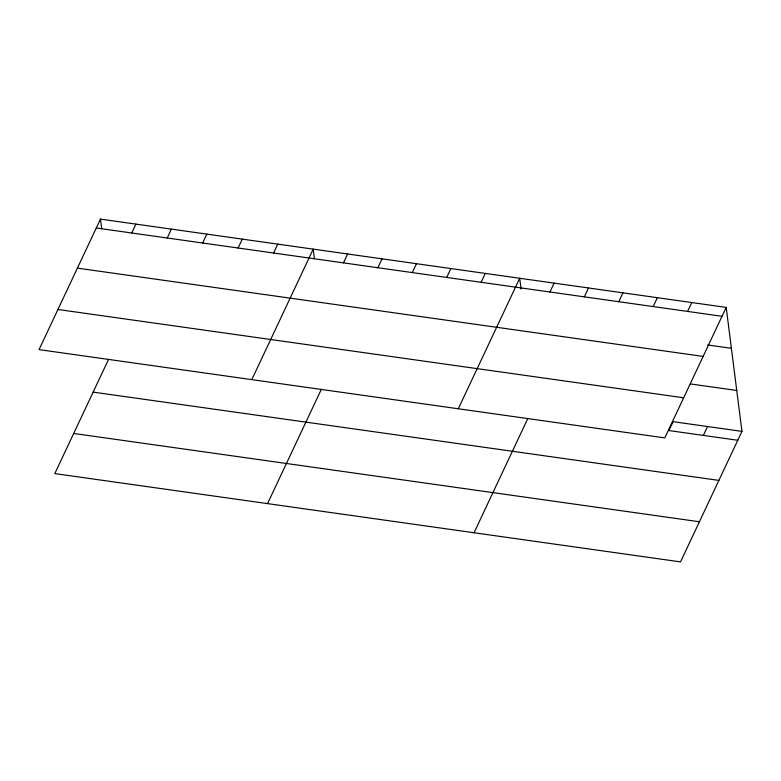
<?xml version="1.0" encoding="UTF-8"?>
<svg xmlns="http://www.w3.org/2000/svg" width="781" height="781" viewBox="0 0 781 781"><rect width="100%" height="100%" fill="white"/><g stroke="black" fill="none" stroke-linecap="round" stroke-linejoin="round"><path stroke-width="1.17" d="M100.466 219.11L39.05 349.615L664.787 437.907L726.193 307.402L100.466 219.11L101.686 228.735M131.735 232.992L135.923 224.108M108.559 359.367L54.807 473.598L680.534 561.89L741.95 431.385L726.193 307.402M167.202 238L171.381 229.116M202.66 242.998L206.838 234.115M238.117 248.007L242.295 239.123M273.575 253.005L277.753 244.121M251.804 379.634L313.21 249.129L314.431 258.755M343.445 262.865L347.623 253.981M377.858 267.727L382.046 258.843M267.551 503.618L321.303 389.387M412.28 272.579L416.458 263.695M446.693 277.431L450.871 268.557M481.106 282.292L485.284 273.409M458.291 408.775L519.707 278.261L521.083 289.097M549.941 292.006L554.12 283.122M584.354 296.858L588.532 287.974M474.047 532.759L527.8 418.528M618.767 301.72L622.955 292.836M653.189 306.572L657.368 297.688M687.602 311.434L691.781 302.55M703.359 435.417L707.537 426.533M96.278 227.993L722.015 316.285M707.664 344.968L731.397 348.316M77.397 268.127L703.134 356.419M690.472 383.94L736.747 390.471M57.94 309.481L683.668 397.773M741.95 431.385L673.115 421.672L668.936 430.556L737.772 440.269M93.144 392.111L718.881 480.403M73.687 433.465L699.425 521.757"/></g></svg>
